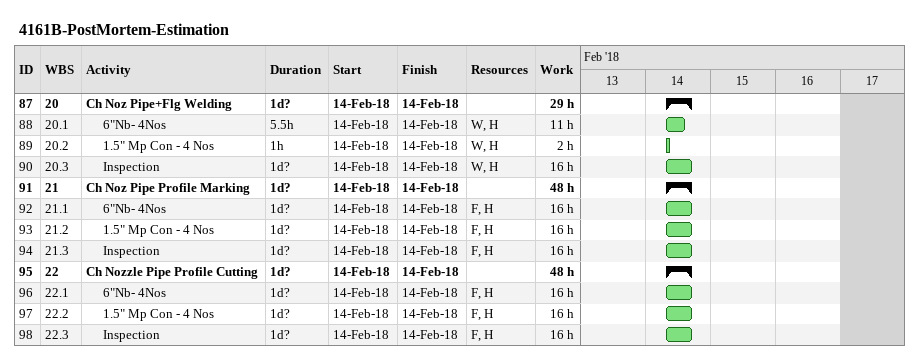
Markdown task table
4161B-PostMortem-Estimation

| ID | WBS | Task | Duration | Start | Finish | Resources | Work (h) |
|---|---|---|---|---|---|---|---|
| 87 | 20 | **Ch Noz Pipe+Flg Welding** | 1d? | 2018-02-14 | 2018-02-14 |  | 29 |
| 88 | 20.1 | 6"Nb- 4Nos | 5.5h | 2018-02-14 | 2018-02-14 | W, H | 11 |
| 89 | 20.2 | 1.5" Mp Con - 4 Nos | 1h | 2018-02-14 | 2018-02-14 | W, H | 2 |
| 90 | 20.3 | Inspection | 1d? | 2018-02-14 | 2018-02-14 | W, H | 16 |
| 91 | 21 | **Ch Noz Pipe Profile Marking** | 1d? | 2018-02-14 | 2018-02-14 |  | 48 |
| 92 | 21.1 | 6"Nb- 4Nos | 1d? | 2018-02-14 | 2018-02-14 | F, H | 16 |
| 93 | 21.2 | 1.5" Mp Con - 4 Nos | 1d? | 2018-02-14 | 2018-02-14 | F, H | 16 |
| 94 | 21.3 | Inspection | 1d? | 2018-02-14 | 2018-02-14 | F, H | 16 |
| 95 | 22 | **Ch Nozzle Pipe Profile Cutting** | 1d? | 2018-02-14 | 2018-02-14 |  | 48 |
| 96 | 22.1 | 6"Nb- 4Nos | 1d? | 2018-02-14 | 2018-02-14 | F, H | 16 |
| 97 | 22.2 | 1.5" Mp Con - 4 Nos | 1d? | 2018-02-14 | 2018-02-14 | F, H | 16 |
| 98 | 22.3 | Inspection | 1d? | 2018-02-14 | 2018-02-14 | F, H | 16 |
